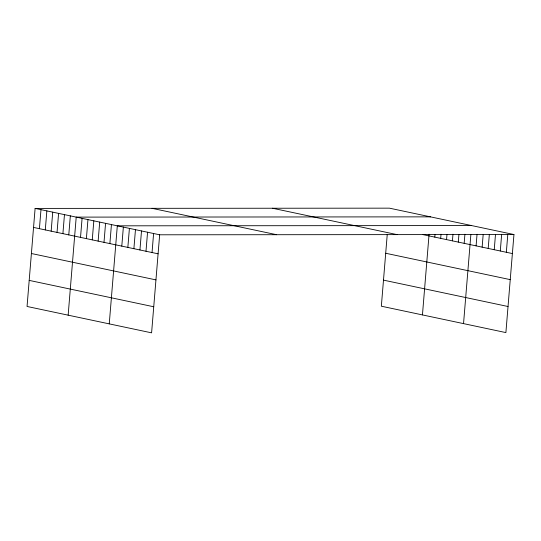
<?xml version="1.0" encoding="UTF-8"?>
<svg xmlns="http://www.w3.org/2000/svg" width="541" height="541" viewBox="0 0 541 541"><rect width="100%" height="100%" fill="white"/><g stroke="black" fill="none" stroke-linecap="round" stroke-linejoin="round"><path stroke-width="0.81" d="M35.111 208.407L27.05 306.463L151.595 332.843L159.656 234.794L35.111 208.407L389.405 208.157L513.95 234.537L505.889 332.593L381.344 306.206L387.261 234.287M39.419 228.674L40.981 209.651M45.288 229.918L46.857 210.895M51.158 231.163L52.727 212.14M57.035 232.407L58.597 213.384M62.905 233.651L64.467 214.628M68.775 234.895L70.337 215.873M68.152 315.173L76.213 217.117L430.508 216.86M80.521 237.384L82.083 218.361M86.391 238.628L87.953 219.605M92.261 239.866L93.823 220.85M98.131 241.11L99.7 222.094M104 242.354L105.569 223.332M109.877 243.599L111.439 224.576M109.248 323.876L117.309 225.82L471.603 225.563M121.793 246.128L123.362 227.105M127.845 247.406L129.407 228.383M133.891 248.691L135.46 229.668M139.943 249.969L141.505 230.946M145.996 251.254L147.558 232.231M152.041 252.532L153.603 233.509M422.447 314.916L429.081 234.226M434.815 237.127L435.018 234.645M440.685 238.371L441.023 234.233M446.555 239.616L446.961 234.652M452.425 240.86L452.973 234.239M458.301 242.097L458.91 234.659M464.171 243.342L464.915 234.246M463.542 323.619L470.859 234.666M476.094 245.871L477.04 234.294M482.139 247.149L483.16 234.747M488.192 248.434L489.348 234.375M494.237 249.712L495.461 234.828M500.29 250.997L501.649 234.456M506.335 252.275L507.762 234.909M159.656 234.794L513.95 234.537M423.069 234.638L512.388 253.56M272.488 208.238L397.033 234.618M385.699 253.256L510.244 279.636M152.028 208.326L276.573 234.706M383.488 280.13L508.033 306.51M33.549 227.43L158.094 253.817M31.405 253.513L155.95 279.893M29.194 280.387L153.739 306.767"/></g></svg>
